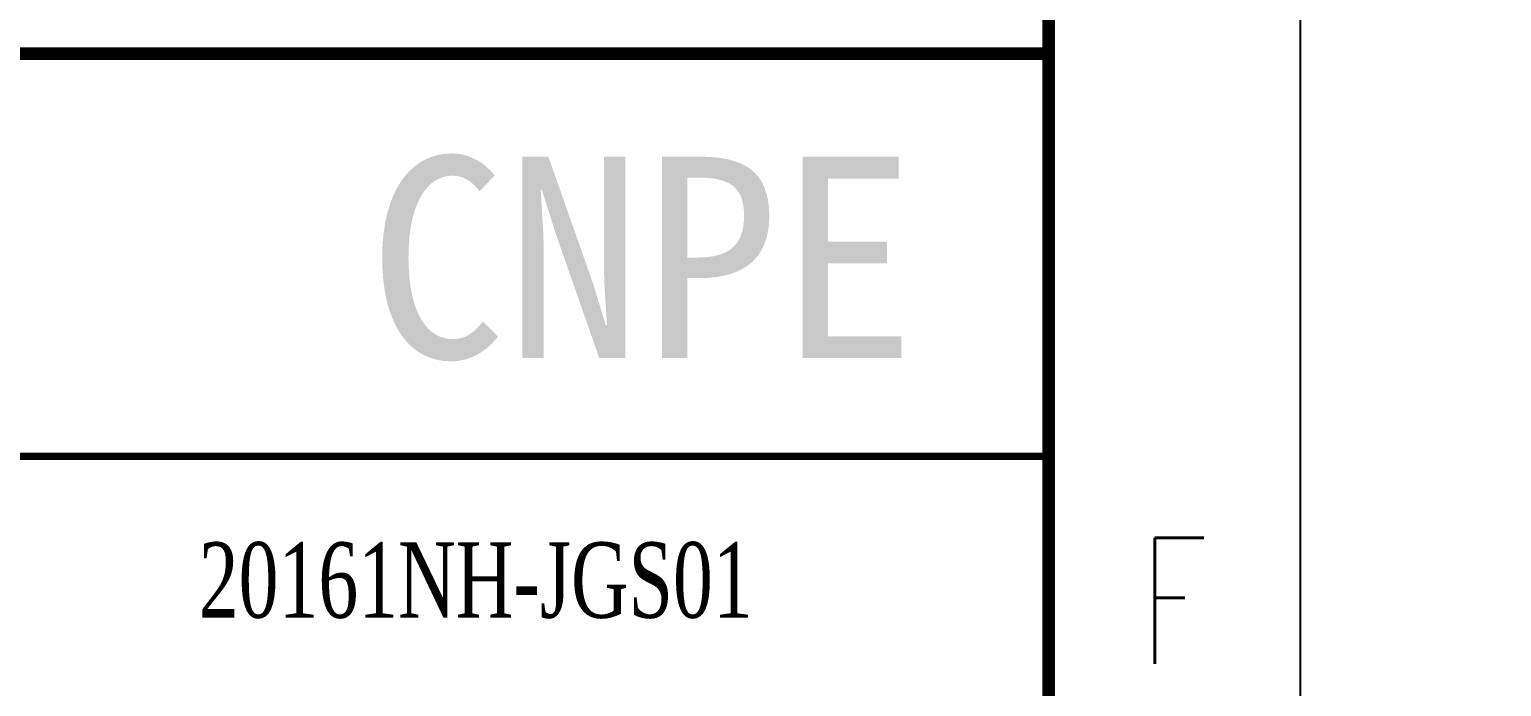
# Model space of a CAD drawing. Header units: inches. Extents: x 3186 to 109360, y -14990 to 740552.
# Drawn here: x 65458 to 68385, y 219140 to 220445 of the extents above; entities that cross this region are included whole.
import ezdxf
from ezdxf.enums import TextEntityAlignment as Align

# ---------------------------------------------------------------- set-up
doc = ezdxf.new("R2010")
doc.units = ezdxf.units.IN
doc.header["$MEASUREMENT"] = 0
for name, color, linetype in [('1', 7, 'Continuous'), ('PUB_TEXT', 7, 'Continuous'), ('图框', 4, 'Continuous')]:
    doc.layers.add(name, color=color, linetype=linetype)
doc.styles.add('HZ', font='txt_____.ttf', dxfattribs={"width": 0.7, "bigfont": 'HZTXT'})
doc.styles.get("Standard").update_dxf_attribs({"font": 'txt', "bigfont": 'gbcbig.shx'})
doc.styles.add('宋体', font='', dxfattribs={"width": 0.7})
doc.styles.get('宋体').set_extended_font_data('SimSun')
doc.dimstyles.new('Standard-yuanban', dxfattribs={"dimtxt": 800, "dimasz": 0.18, "dimexe": 0.18, "dimexo": 0.0625, "dimgap": 0.09, "dimtad": 0, "dimtih": 1, "dimtoh": 1, "dimdec": 4, "dimlfac": 0.02, "dimzin": 0, "dimdsep": 46, "dimtxsty": 'Standard', "dimcen": 0.09, "dimadec": 0, "dimazin": 0, "dimtfac": 1, "dimtdec": 4, "dimtofl": 0, "dimtmove": 0, "dimatfit": 3, "dimfxl": 1, "dimtolj": 1, "dimtzin": 0, "dimarcsym": 0})

# ---------------------------------------------------------------- blocks, each defined once
blk = doc.blocks.new('图签')
at = {"layer": '1', "color": 7, "const_width": 0.5}
for points in [[(-180, 0), (0, 0), (0, 131.762), (-180, 131.762)], [(-180, 58), (0, 58), (0, 0), (-180, 0)]]:
    blk.add_lwpolyline(points, close=True, dxfattribs=at)
at = {"layer": '1', "color": 7, "const_width": 0.3}
blk.add_lwpolyline([(-180, 42), (0, 42)], dxfattribs=at)
at = {"linetype": 'Continuous', "insert": (-22.782, 37.062), "char_height": 3, "attachment_point": 5, "style": '宋体'}
blk.add_mtext_dynamic_manual_height_columns('{\\fTimes New Roman|b0|i0|c0|p18;20161NH-JGS01}', width=17.30878, gutter_width=1, heights=[-3.067], dxfattribs=at)
at = {"layer": 'PUB_TEXT', "color": 7, "style": '宋体'}
blk.add_text('CNPE', height=8, dxfattribs=at).set_placement((-27.046, 45.903))
blk = doc.blocks.new('*U120')
blk.add_blockref('图签', (0, 0))
blk = doc.blocks.new('*D79')
at = {"color": 0, "lineweight": -2, "transparency": 16777216}
for p, q in [((67984.5, 246697.1), (80741.2, 246697.1)), ((80741, 246697), (80741, 232247.2)), ((80741, 216997.3), (80741, 231447.1)), ((67984.5, 216997.1), (80741.2, 216997.1))]:
    blk.add_line(p, q, dxfattribs=at)
at = {"color": 0, "transparency": 16777216}
for points in [[(80740.9, 246697), (80741, 246697), (80741, 246697.1)], [(80740.9, 216997.3), (80741, 216997.3), (80741, 216997.1)]]:
    blk.add_solid(points, dxfattribs=at)
at = {"layer": 'Defpoints', "color": 0, "transparency": 16777216}
for p in [(67984.4, 246697.1), (80741, 246697.1), (67984.4, 216997.1)]:
    blk.add_point(p, dxfattribs=at)
at = {"color": 0, "transparency": 16777216, "insert": (80741, 231847.1), "char_height": 800, "attachment_point": 5}
blk.add_mtext('\\A1;594.0000', dxfattribs=at)

msp = doc.modelspace()

# ---------------------------------------------------------------- linework, layer by layer
at = {"layer": '图框'}
for p, q in [((67984.44132, 246697.14592), (67984.44132, 216997.14592)), ((67484.44132, 231847.14592), (67484.44132, 217497.14592)), ((67484.44132, 231847.14592), (67484.44132, 217497.14592)), ((67484.44132, 231847.14592), (67484.44132, 217497.14592)), ((67484.44132, 231847.14592), (67484.44132, 217497.14592))]:
    msp.add_line(p, q, dxfattribs=at)
at = {"layer": '图框', "color": 1}
msp.add_line((67484.44132, 246197.14592), (67484.44132, 217497.14592), dxfattribs=at)

# ---------------------------------------------------------------- block references
at = {"xscale": 50, "yscale": 50, "zscale": 50}
msp.add_blockref('*U120', (67484.44132, 217497.14592), dxfattribs=at)

# ---------------------------------------------------------------- texts
at = {"layer": '图框', "style": 'HZ', "width": 0.7}
msp.add_text('F', height=250, dxfattribs=at).set_placement((67732.48144, 219184.94794), align=Align.CENTER)

# ---------------------------------------------------------------- dimensions: what is measured, and where the dimension line sits
dim = msp.add_linear_dim(base=(80740.97563, 246697.14592), p1=(67984.44132, 216997.14592), p2=(67984.44132, 246697.14592), angle=90, dimstyle='Standard-yuanban')
dim.commit()
dim.dimension.update_dxf_attribs({"geometry": '*D79', "text_midpoint": (80740.97563, 231847.14592)})

doc.saveas('drawing.dxf')
